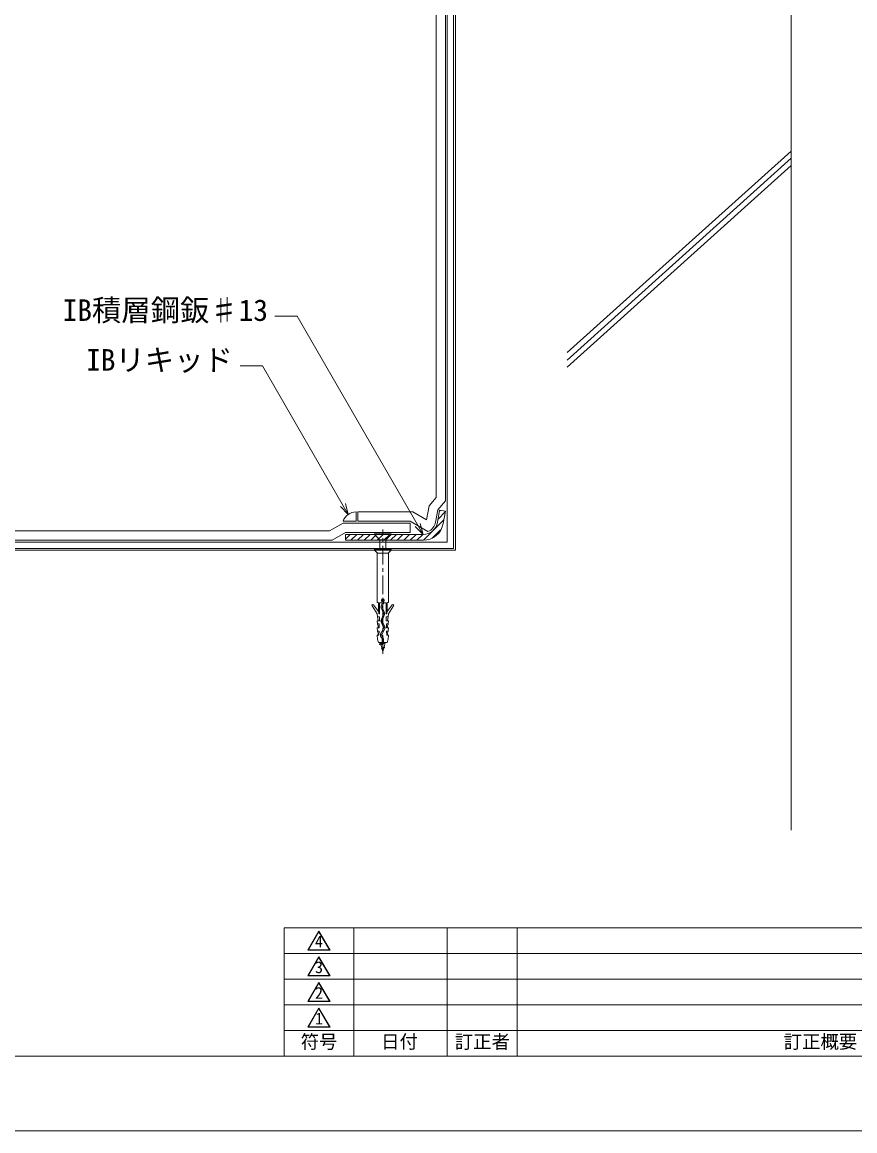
# Model space of a CAD drawing. Units: millimetres, scale not verified. Extents: x -840 to 840, y -594 to 594.
# Drawn here: x -53 to 394, y -594 to 0 of the extents above; entities that cross this region are included whole.
import ezdxf
from ezdxf.enums import TextEntityAlignment as Align

# ---------------------------------------------------------------- set-up
doc = ezdxf.new("R2010")
doc.units = ezdxf.units.MM
doc.header["$LTSCALE"] = 2
doc.linetypes.add('CHAIN1', pattern=[8, 5, -1, 1, -1])
for name, color, linetype, lineweight in [('0-0_躯体', 7, 'Continuous', 9), ('0-1_輪郭線', 2, 'Continuous', 9), ('0-2_図面枠', 7, 'Continuous', 9), ('0-3_文字', 5, 'Continuous', 9), ('0-4_表題欄', 7, 'Continuous', 9), ('0-7_緩衝フォーム', 7, 'Continuous', 9), ('0-8_IBｼｰﾄ', 7, 'Continuous', 9), ('0-9_IBリキッド', 7, 'Continuous', 9), ('0-A_部材(積層鋼板)', 4, 'Continuous', 9), ('0-C_部材(ﾋﾞｽ類)', 7, 'Continuous', 9), ('0-D_中心線', 2, 'CHAIN1', 9), ('0-E_寸法線', 7, 'Continuous', 9)]:
    doc.layers.add(name, color=color, linetype=linetype, lineweight=lineweight)
doc.layers.add('0-5_0', color=7, linetype='Continuous')
doc.styles.add('ＭＳ ゴシック', font='')
doc.styles.get('ＭＳ ゴシック').set_extended_font_data('MS Gothic')

# ---------------------------------------------------------------- blocks, each defined once
blk = doc.blocks.new('囲い文字1')
at = {"layer": '0-3_文字'}
for p, q in [((0.731, -20.663), (0.615, -20.663)), ((0.934, -20.263), (0.846, -20.263)), ((1.022, -20.263), (0.934, -20.263)), ((1.253, -20.663), (1.137, -20.663)), ((-1.117, -23.863), (-1.232, -23.863)), ((-0.886, -23.463), (-1.001, -23.463)), ((-0.655, -23.063), (-0.77, -23.063)), ((-0.424, -22.663), (-0.539, -22.663)), ((-0.193, -22.263), (-0.309, -22.263)), ((0.038, -21.863), (-0.078, -21.863)), ((0.269, -21.463), (0.153, -21.463)), ((0.5, -21.063), (0.384, -21.063)), ((1.484, -21.063), (1.368, -21.063)), ((1.715, -21.463), (1.599, -21.463)), ((1.946, -21.863), (1.83, -21.863)), ((2.177, -22.263), (2.061, -22.263)), ((2.408, -22.663), (2.292, -22.663)), ((2.638, -23.063), (2.523, -23.063)), ((2.869, -23.463), (2.754, -23.463)), ((3.1, -23.863), (2.985, -23.863)), ((-2.272, -25.863), (-2.387, -25.863)), ((-2.041, -25.463), (-2.156, -25.463)), ((-1.81, -25.063), (-1.925, -25.063)), ((-1.579, -24.663), (-1.694, -24.663)), ((-1.348, -24.263), (-1.463, -24.263)), ((3.331, -24.263), (3.216, -24.263)), ((3.562, -24.663), (3.447, -24.663)), ((3.793, -25.063), (3.678, -25.063)), ((4.024, -25.463), (3.909, -25.463)), ((4.255, -25.863), (4.14, -25.863))]:
    blk.add_line(p, q, dxfattribs=at)
for points in [[(-2.329, -25.963), (0.934, -20.311), (0.934, -20.111), (-2.502, -26.063)], [(0.934, -20.311), (4.197, -25.963), (4.37, -26.063), (0.934, -20.111)], [(4.197, -25.963), (-2.329, -25.963), (-2.502, -26.063), (4.37, -26.063)]]:
    blk.add_lwpolyline(points, close=True, dxfattribs=at)
at = {"layer": '0-3_文字', "style": 'ＭＳ ゴシック'}
blk.add_text('1', height=3.651, dxfattribs=at).set_placement((-0.301, -26.315), align=Align.BOTTOM_LEFT)
blk = doc.blocks.new('U127')
at = {"layer": '0-5_0', "xscale": 3.446988, "yscale": 3.446988}
blk.add_blockref('囲い文字1', (8.327, 89.667), dxfattribs=at)
blk = doc.blocks.new('囲い文字2')
at = {"layer": '0-3_文字'}
for p, q in [((-14.846, 34.616), (-14.962, 34.616)), ((-14.615, 35.016), (-14.731, 35.016)), ((-14.384, 35.416), (-14.5, 35.416)), ((-14.153, 35.816), (-14.269, 35.816)), ((-13.922, 36.216), (-14.038, 36.216)), ((-13.691, 36.616), (-13.807, 36.616)), ((-13.488, 37.016), (-13.576, 37.016)), ((-13.4, 37.016), (-13.488, 37.016)), ((-13.169, 36.616), (-13.285, 36.616)), ((-12.938, 36.216), (-13.054, 36.216)), ((-12.707, 35.816), (-12.823, 35.816)), ((-12.477, 35.416), (-12.592, 35.416)), ((-12.246, 35.016), (-12.361, 35.016)), ((-12.015, 34.616), (-12.13, 34.616)), ((-16.694, 31.416), (-16.809, 31.416)), ((-16.463, 31.816), (-16.578, 31.816)), ((-16.232, 32.216), (-16.347, 32.216)), ((-16.001, 32.616), (-16.116, 32.616)), ((-15.77, 33.016), (-15.885, 33.016)), ((-15.539, 33.416), (-15.654, 33.416)), ((-15.308, 33.816), (-15.424, 33.816)), ((-15.077, 34.216), (-15.193, 34.216)), ((-11.784, 34.216), (-11.899, 34.216)), ((-11.553, 33.816), (-11.668, 33.816)), ((-11.322, 33.416), (-11.437, 33.416)), ((-11.091, 33.016), (-11.206, 33.016)), ((-10.86, 32.616), (-10.975, 32.616)), ((-10.629, 32.216), (-10.745, 32.216)), ((-10.398, 31.816), (-10.514, 31.816)), ((-10.167, 31.416), (-10.283, 31.416))]:
    blk.add_line(p, q, dxfattribs=at)
for points in [[(-16.751, 31.316), (-13.488, 36.968), (-13.488, 37.168), (-16.925, 31.216)], [(-13.488, 36.968), (-10.225, 31.316), (-10.052, 31.216), (-13.488, 37.168)], [(-10.225, 31.316), (-16.751, 31.316), (-16.925, 31.216), (-10.052, 31.216)]]:
    blk.add_lwpolyline(points, close=True, dxfattribs=at)
at = {"layer": '0-3_文字', "style": 'ＭＳ ゴシック'}
blk.add_text('2', height=3.651, dxfattribs=at).set_placement((-14.724, 30.963), align=Align.BOTTOM_LEFT)
blk = doc.blocks.new('U128')
at = {"layer": '0-5_0', "xscale": 3.446988, "yscale": 3.446988}
blk.add_blockref('囲い文字2', (58.041, -107.772), dxfattribs=at)
blk = doc.blocks.new('囲い文字3')
at = {"layer": '0-3_文字'}
for p, q in [((-6.631, 17.4), (-6.746, 17.4)), ((-6.4, 17.8), (-6.515, 17.8)), ((-6.169, 18.2), (-6.284, 18.2)), ((-5.938, 18.6), (-6.054, 18.6)), ((-5.707, 19), (-5.823, 19)), ((-5.476, 19.4), (-5.592, 19.4)), ((-5.245, 19.8), (-5.361, 19.8)), ((-5.042, 20.2), (-5.13, 20.2)), ((-4.954, 20.2), (-5.042, 20.2)), ((-4.723, 19.8), (-4.839, 19.8)), ((-4.492, 19.4), (-4.608, 19.4)), ((-4.261, 19), (-4.377, 19)), ((-4.03, 18.6), (-4.146, 18.6)), ((-3.799, 18.2), (-3.915, 18.2)), ((-3.568, 17.8), (-3.684, 17.8)), ((-3.337, 17.4), (-3.453, 17.4)), ((-8.247, 14.6), (-8.363, 14.6)), ((-8.017, 15), (-8.132, 15)), ((-7.786, 15.4), (-7.901, 15.4)), ((-7.555, 15.8), (-7.67, 15.8)), ((-7.324, 16.2), (-7.439, 16.2)), ((-7.093, 16.6), (-7.208, 16.6)), ((-6.862, 17), (-6.977, 17)), ((-3.107, 17), (-3.222, 17)), ((-2.876, 16.6), (-2.991, 16.6)), ((-2.645, 16.2), (-2.76, 16.2)), ((-2.414, 15.8), (-2.529, 15.8)), ((-2.183, 15.4), (-2.298, 15.4)), ((-1.952, 15), (-2.067, 15)), ((-1.721, 14.6), (-1.836, 14.6))]:
    blk.add_line(p, q, dxfattribs=at)
for points in [[(-8.305, 14.5), (-5.042, 20.152), (-5.042, 20.352), (-8.478, 14.4)], [(-5.042, 20.152), (-1.779, 14.5), (-1.605, 14.4), (-5.042, 20.352)], [(-1.779, 14.5), (-8.305, 14.5), (-8.478, 14.4), (-1.605, 14.4)]]:
    blk.add_lwpolyline(points, close=True, dxfattribs=at)
at = {"layer": '0-3_文字', "style": 'ＭＳ ゴシック'}
blk.add_text('3', height=3.651, dxfattribs=at).set_placement((-6.277, 14.147), align=Align.BOTTOM_LEFT)
blk = doc.blocks.new('U129')
at = {"layer": '0-5_0', "xscale": 3.446988, "yscale": 3.446988}
blk.add_blockref('囲い文字3', (28.926, -49.807), dxfattribs=at)
blk = doc.blocks.new('囲い文字4')
at = {"layer": '0-3_文字'}
for p, q in [((-7.02, 13.976), (-7.135, 13.976)), ((-6.789, 14.376), (-6.904, 14.376)), ((-6.558, 14.776), (-6.673, 14.776)), ((-6.327, 15.176), (-6.442, 15.176)), ((-6.096, 15.576), (-6.211, 15.576)), ((-5.865, 15.976), (-5.981, 15.976)), ((-5.662, 16.376), (-5.75, 16.376)), ((-5.574, 16.376), (-5.662, 16.376)), ((-5.343, 15.976), (-5.458, 15.976)), ((-5.112, 15.576), (-5.227, 15.576)), ((-4.881, 15.176), (-4.997, 15.176)), ((-4.65, 14.776), (-4.766, 14.776)), ((-4.419, 14.376), (-4.535, 14.376)), ((-4.188, 13.976), (-4.304, 13.976)), ((-8.867, 10.776), (-8.983, 10.776)), ((-8.636, 11.176), (-8.752, 11.176)), ((-8.405, 11.576), (-8.521, 11.576)), ((-8.174, 11.976), (-8.29, 11.976)), ((-7.944, 12.376), (-8.059, 12.376)), ((-7.713, 12.776), (-7.828, 12.776)), ((-7.482, 13.176), (-7.597, 13.176)), ((-7.251, 13.576), (-7.366, 13.576)), ((-3.957, 13.576), (-4.073, 13.576)), ((-3.726, 13.176), (-3.842, 13.176)), ((-3.495, 12.776), (-3.611, 12.776)), ((-3.264, 12.376), (-3.38, 12.376)), ((-3.034, 11.976), (-3.149, 11.976)), ((-2.803, 11.576), (-2.918, 11.576)), ((-2.572, 11.176), (-2.687, 11.176)), ((-2.341, 10.776), (-2.456, 10.776))]:
    blk.add_line(p, q, dxfattribs=at)
for points in [[(-8.925, 10.676), (-5.662, 16.328), (-5.662, 16.528), (-9.098, 10.576)], [(-5.662, 16.328), (-2.398, 10.676), (-2.225, 10.576), (-5.662, 16.528)], [(-2.398, 10.676), (-8.925, 10.676), (-9.098, 10.576), (-2.225, 10.576)]]:
    blk.add_lwpolyline(points, close=True, dxfattribs=at)
at = {"layer": '0-3_文字', "style": 'ＭＳ ゴシック'}
blk.add_text('4', height=3.651, dxfattribs=at).set_placement((-6.897, 10.323), align=Align.BOTTOM_LEFT)
blk = doc.blocks.new('U130')
at = {"layer": '0-5_0', "xscale": 3.446988, "yscale": 3.446988}
blk.add_blockref('囲い文字4', (31.063, -36.626), dxfattribs=at)
blk = doc.blocks.new('T110')
at = {"layer": '0-4_表題欄'}
for p, q in [((0, 137.5), (900, 137.5)), ((0, 0), (0, 137.5)), ((75, 0), (75, 137.5)), ((175, 0), (175, 137.5)), ((250, 0), (250, 137.5)), ((900, 0), (900, 137.5)), ((0, 110), (900, 110)), ((0, 82.5), (900, 82.5)), ((0, 55), (900, 55)), ((0, 27.5), (900, 27.5)), ((0, 0), (900, 0))]:
    blk.add_line(p, q, dxfattribs=at)
for name, p in [('U130', (25.953, 113.75)), ('U129', (25.953, 86.25)), ('U128', (25.953, 58.75)), ('U127', (25.953, 31.25))]:
    blk.add_blockref(name, p, dxfattribs=at)
at = {"layer": '0-4_表題欄', "style": 'ＭＳ ゴシック'}
for s, p in [('符号', (17.895, 3.902)), ('日付', (104.172, 4.044)), ('訂正者', (183.145, 3.939)), ('訂正概要', (535.895, 3.977))]:
    blk.add_text(s, height=14.43, dxfattribs=at).set_placement(p, align=Align.BOTTOM_LEFT)

msp = doc.modelspace()

# ---------------------------------------------------------------- linework, layer by layer
at = {"layer": '0-0_躯体'}
for p, q in [((179.365, -282.936), (179.365, 317.064)), ((359.365, -432.936), (359.365, 287.064)), ((359.431, -69.028), (239.365, -177.055)), ((359.365, -72.936), (239.365, -181.013)), ((359.407, -76.756), (239.365, -184.806)), ((179.365, -282.936), (-420.635, -282.936))]:
    msp.add_line(p, q, dxfattribs=at)
at = {"layer": '0-1_輪郭線'}
msp.add_lwpolyline([(800, 554), (-800, 554), (-800, -554), (800, -554)], close=True, dxfattribs=at)
at = {"layer": '0-2_図面枠'}
msp.add_lwpolyline([(840, -594), (840, 594), (-840, 594), (-840, -594)], close=True, dxfattribs=at)
at = {"layer": '0-7_緩衝フォーム'}
for p, q in [((175.031, -278.603), (175.031, 321.397)), ((178.365, -281.936), (178.365, 318.064)), ((175.031, -278.603), (-420.635, -278.603)), ((178.365, -281.936), (-420.635, -281.936))]:
    msp.add_line(p, q, dxfattribs=at)
at = {"layer": '0-8_IBｼｰﾄ'}
for p, q in [((169.031, -254.612), (169.031, 327.397)), ((174.031, -256.432), (174.031, 322.397)), ((165.237, -259.134), (169.031, -254.612)), ((163.899, -266.718), (165.237, -259.134)), ((156.482, -262.436), (127.151, -262.436)), ((127.151, -267.436), (127.151, -262.436)), ((163.899, -266.718), (156.482, -262.436)), ((111.935, -272.603), (-420.635, -272.603)), ((119.151, -268.436), (111.935, -272.603)), ((155.142, -267.436), (127.151, -267.436)), ((164.677, -272.941), (155.142, -267.436)), ((113.274, -277.603), (-420.635, -277.603)), ((120.491, -273.436), (113.274, -277.603)), ((120.491, -273.436), (155.142, -273.436))]:
    msp.add_line(p, q, dxfattribs=at)
for points in [[(168.773, -267.872), (169.928, -261.322), (174.031, -256.432)], [(155.142, -273.436), (155.142, -268.436), (119.151, -268.436)]]:
    msp.add_lwpolyline(points, dxfattribs=at)
msp.add_arc((162.142, -266.703), 6.733, 292.11188, 350, dxfattribs=at)
at = {"layer": '0-9_IBリキッド'}
for q in [(126.151, -262.436), (119.151, -267.436)]:
    msp.add_line((126.151, -267.436), q, dxfattribs=at)
msp.add_arc((126.151, -269.836), 7.4, 90, 161.07536, dxfattribs=at)
at = {"layer": '0-A_部材(積層鋼板)'}
for p, q in [((162.311, -277.563), (173.219, -266.654)), ((170.072, -266.266), (173.976, -262.362)), ((170.829, -261.974), (171.248, -261.555)), ((166.944, -276.464), (171.407, -272.001)), ((120.491, -276.956), (123.011, -274.436)), ((123.38, -277.603), (126.546, -274.436)), ((126.915, -277.603), (130.082, -274.436)), ((130.451, -277.603), (133.618, -274.436)), ((133.986, -277.603), (137.153, -274.436)), ((141.057, -277.603), (144.224, -274.436)), ((144.593, -277.603), (147.76, -274.436)), ((148.129, -277.603), (151.295, -274.436)), ((151.664, -277.603), (154.831, -274.436)), ((155.2, -277.603), (158.366, -274.436)), ((158.735, -277.603), (161.902, -274.436))]:
    msp.add_line(p, q, dxfattribs=at)
at = {"layer": '0-A_部材(積層鋼板)', "color": 7}
for points in [[(169.758, -268.045), (170.913, -261.495), (174.031, -262.045), (172.877, -268.595)], [(162.142, -277.603), (120.491, -277.603), (120.491, -274.436), (162.142, -274.436)]]:
    msp.add_lwpolyline(points, dxfattribs=at)
at = {"layer": '0-A_部材(積層鋼板)'}
msp.add_lwpolyline([(137.522, -277.603), (140.491, -274.633), (140.689, -274.436)], dxfattribs=at)
at = {"layer": '0-A_部材(積層鋼板)', "color": 7}
for radius in [7.733, 10.9]:
    msp.add_arc((162.142, -266.703), radius, 270, 350, dxfattribs=at)
at = {"layer": '0-C_部材(ﾋﾞｽ類)'}
for p, q in [((135.991, -274.436), (144.991, -274.436)), ((142.161, -277.266), (138.821, -277.266)), ((138.821, -282.334), (138.821, -277.68)), ((142.161, -277.68), (142.161, -282.334)), ((135.994, -282.936), (144.988, -282.936)), ((143.491, -284.451), (137.491, -284.451)), ((140.077, -311.465), (139.508, -312.889)), ((139.531, -313.756), (140.879, -316.663)), ((140.119, -311.45), (139.539, -312.9)), ((139.561, -313.742), (140.909, -316.649)), ((140.124, -313.135), (140.695, -311.707)), ((141.396, -316.418), (140.128, -313.465)), ((140.143, -310.363), (140.143, -311.154)), ((140.155, -313.147), (140.735, -311.696)), ((141.426, -316.404), (140.158, -313.452)), ((140.176, -310.344), (140.176, -311.154)), ((140.806, -311.154), (140.806, -310.344)), ((140.84, -311.154), (140.84, -310.363)), ((138.311, -315.939), (138.114, -315.68)), ((140.886, -317.122), (139.518, -320.321)), ((140.916, -317.135), (139.548, -320.334)), ((140.028, -320.541), (141.399, -317.375)), ((140.059, -320.554), (141.43, -317.388)), ((142.671, -315.939), (142.869, -315.68)), ((140.867, -324.834), (139.32, -327.757)), ((140.896, -324.851), (139.349, -327.772)), ((139.526, -321.2), (140.904, -324.265)), ((139.556, -321.187), (140.934, -324.251)), ((139.902, -328.05), (141.489, -325.081)), ((139.932, -328.065), (141.518, -325.097)), ((141.483, -323.943), (140.035, -320.929)), ((141.517, -323.936), (140.065, -320.915)), ((141.664, -332.334), (138.654, -333.385)), ((141.378, -332.334), (138.654, -333.285)), ((139.198, -332.334), (139.284, -332.655)), ((139.32, -328.907), (140.046, -330.274)), ((139.35, -328.891), (140.075, -330.258)), ((141.784, -332.334), (139.575, -333.739)), ((140.636, -329.942), (139.909, -328.625)), ((140.666, -329.926), (139.938, -328.608)), ((140.168, -330.632), (140.135, -330.632)), ((140.135, -330.632), (140.155, -332.334)), ((140.847, -330.632), (140.814, -330.632)), ((140.828, -332.334), (140.847, -330.632)), ((141.44, -335.111), (139.8, -335.682)), ((141.44, -335.211), (139.8, -335.782)), ((141.125, -334.796), (140.033, -335.449)), ((140.965, -335.393), (140.159, -335.92))]:
    msp.add_line(p, q, dxfattribs=at)
for points in [[(138.528, -276.973), (135.991, -274.436), (135.991, -274.136), (144.991, -274.136), (144.991, -274.436), (142.454, -276.973)], [(143.532, -284.392), (144.988, -282.936), (144.988, -282.334), (135.994, -282.334), (135.994, -282.936), (137.451, -284.392)], [(137.509, -284.534), (137.509, -310.871), (137.527, -310.871), (137.598, -310.907), (137.669, -310.907), (137.74, -310.942), (137.949, -310.989)], [(143.034, -310.989), (143.242, -310.942), (143.313, -310.907), (143.384, -310.907), (143.455, -310.871), (143.473, -310.871), (143.473, -284.534)], [(134.743, -312.748), (137.491, -316.945), (137.58, -318.545), (138.647, -318.545), (138.647, -320.767), (137.491, -320.767), (137.58, -322.385), (138.593, -322.385), (138.522, -324.59), (137.491, -324.59), (137.58, -326.207), (138.451, -326.207), (138.38, -328.43), (137.491, -328.43), (137.599, -330.57), (138.241, -332.334), (142.741, -332.334), (143.383, -330.57), (143.491, -328.43), (142.602, -328.43), (142.531, -326.207), (143.402, -326.207), (143.491, -324.59), (142.46, -324.59), (142.389, -322.385), (143.402, -322.385), (143.491, -320.767), (142.336, -320.767), (142.336, -318.545), (143.402, -318.545), (143.491, -316.945), (146.239, -312.748)], [(138.114, -311.191), (138.114, -315.68), (135.466, -312.215)], [(140.143, -311.083), (138.647, -311.083), (138.647, -316.945), (138.38, -316.945), (138.38, -316.192)], [(140.84, -311.083), (142.335, -311.083), (142.335, -316.945), (142.602, -316.945), (142.602, -316.192)], [(145.517, -312.215), (142.869, -315.68), (142.869, -311.191)], [(137.58, -318.545), (137.58, -318.794), (137.882, -319.559), (137.918, -320.767)], [(143.402, -318.545), (143.402, -318.794), (143.1, -319.559), (143.065, -320.767)], [(137.971, -324.59), (137.953, -323.381), (137.58, -322.581), (137.58, -322.385)], [(137.58, -326.207), (137.58, -326.385), (138.025, -327.221), (138.042, -328.43)], [(143.402, -326.207), (143.402, -326.385), (142.958, -327.221), (142.94, -328.43)], [(143.011, -324.59), (143.029, -323.381), (143.402, -322.581), (143.402, -322.385)], [(139.706, -332.334), (139.284, -332.655), (138.654, -333.285), (138.654, -333.385), (139.575, -333.739), (140.033, -335.449), (139.8, -335.682), (139.8, -335.782), (140.159, -335.92), (140.491, -337.16), (140.965, -335.393), (141.44, -335.211), (141.44, -335.111), (141.125, -334.796), (141.784, -332.334)], [(140.168, -332.334), (140.168, -331.357), (140.814, -331.357), (140.814, -332.334)]]:
    msp.add_lwpolyline(points, dxfattribs=at)
for centre, radius, start, end in [((137.821, -277.68), 1, 0, 45), ((143.161, -277.68), 1, 135, 180), ((137.309, -284.534), 0.2, 0, 45), ((143.673, -284.534), 0.2, 135, 180), ((135.109, -312.487), 0.449, 37.38183, 215.39037), ((137.907, -311.191), 0.207, 0, 78.37519), ((140.524, -313.295), 1.095, 158.2146, 204.87271), ((140.524, -313.295), 1.062, 158.17187, 204.87271), ((140.491, -309.775), 0.683, 300.64443, 239.35557), ((140.491, -309.775), 0.65, 298.99242, 241.00758), ((139.38, -311.154), 0.763, 335.97512, 0), ((140.524, -313.295), 0.431, 158.20137, 203.23665), ((139.38, -311.154), 0.796, 338.19323, 0), ((140.524, -313.295), 0.398, 158.19323, 203.23665), ((139.38, -311.154), 1.427, 337.19074, 0), ((139.38, -311.154), 1.46, 338.19323, 0), ((143.075, -311.191), 0.207, 101.62481, 180), ((145.873, -312.487), 0.449, 324.60963, 142.61817), ((137.88, -316.192), 0.5, 0, 30.42714), ((140.524, -320.751), 1.095, 156.84042, 204.22194), ((140.524, -320.751), 1.062, 156.84042, 204.22194), ((140.453, -320.728), 0.465, 156.27812, 205.66734), ((140.453, -320.728), 0.431, 156.27812, 205.66734), ((140.367, -316.9), 0.564, 336.84042, 24.87271), ((140.367, -316.9), 0.597, 336.84042, 24.87271), ((140.303, -316.9), 1.194, 336.58818, 23.8287), ((140.303, -316.9), 1.228, 336.58818, 23.8287), ((143.102, -316.192), 0.5, 149.57286, 180), ((140.4, -324.518), 0.564, 325.90086, 26.66039), ((140.4, -324.518), 0.597, 326.07565, 26.59167), ((140.436, -324.518), 1.194, 331.85925, 28.78795), ((140.436, -324.518), 1.228, 331.85949, 28.27499), ((140.405, -328.331), 1.228, 152.09899, 207.95156), ((140.405, -328.331), 1.194, 152.09899, 207.95156), ((140.429, -328.331), 0.597, 151.87656, 209.41932), ((140.429, -328.331), 0.564, 151.87656, 209.43109), ((139.372, -330.632), 0.763, 0, 27.95156), ((139.372, -330.632), 0.796, 0, 27.95156), ((139.388, -330.632), 1.427, 0, 28.91197), ((139.388, -330.632), 1.46, 0, 28.91198)]:
    msp.add_arc(centre, radius, start, end, dxfattribs=at)
at = {"layer": '0-D_中心線'}
msp.add_line((140.491, -338.504), (140.491, -271.806), dxfattribs=at)
at = {"layer": '0-E_寸法線'}
for p, q in [((94.609, -157.464), (82.609, -157.464)), ((162.142, -274.436), (94.609, -157.464)), ((76.006, -184.133), (64.006, -184.133)), ((121.964, -263.735), (76.006, -184.133))]:
    msp.add_line(p, q, dxfattribs=at)
for points in [[(117.721, -259.492), (121.964, -263.735), (120.411, -257.939)], [(157.9, -270.193), (162.142, -274.436), (160.589, -268.64)]]:
    msp.add_lwpolyline(points, dxfattribs=at)

# ---------------------------------------------------------------- block references
at = {"layer": '0-4_表題欄', "xscale": 0.5, "yscale": 0.5}
msp.add_blockref('T110', (87.5, -554), dxfattribs=at)

# ---------------------------------------------------------------- texts
at = {"layer": '0-3_文字', "color": 7, "style": 'ＭＳ ゴシック'}
for s, p in [('IB積層鋼鈑♯13', (-31.172, -163.523)), ('IBリキッド', (-18.563, -190.192))]:
    msp.add_text(s, height=11.54, dxfattribs=at).set_placement(p, align=Align.BOTTOM_LEFT)

doc.saveas('drawing.dxf')
